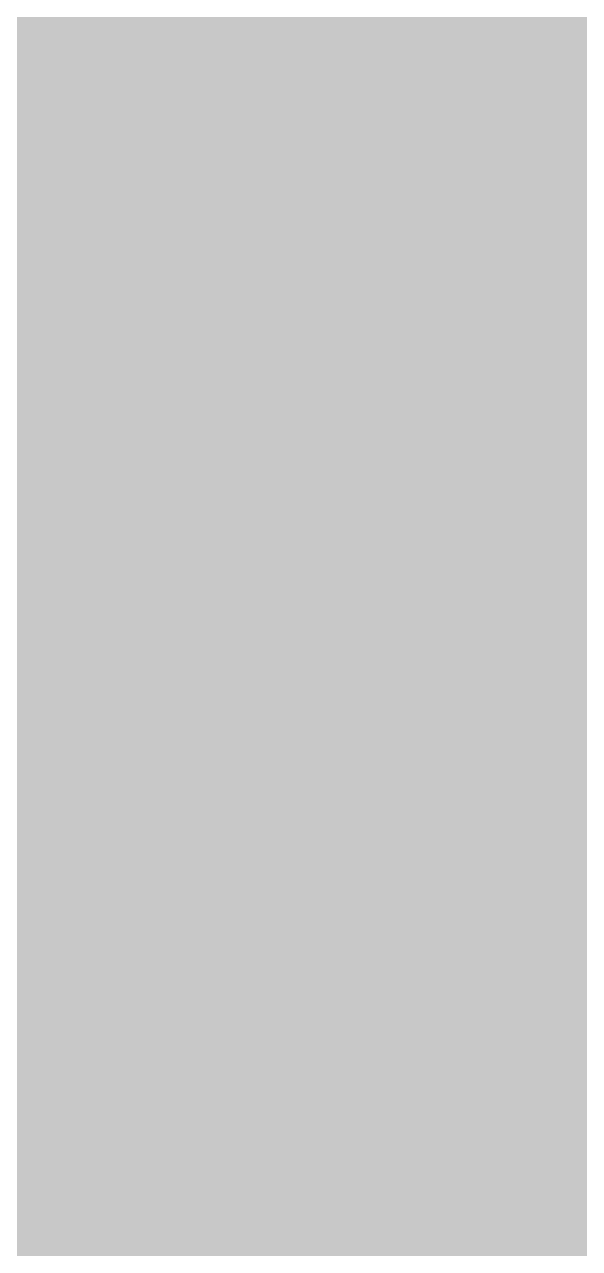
# Model space of a CAD drawing. Header units: inches. Extents: x 0 to 841, y 0 to 594.
# Drawn here: x 787.334 to 787.712, y 257.292 to 258.125 of the extents above; entities that cross this region are included whole.
import ezdxf

# ---------------------------------------------------------------- set-up
doc = ezdxf.new("R2010")
doc.units = ezdxf.units.IN
doc.layers.add('Sheet', color=255, linetype='Continuous')

msp = doc.modelspace()

# ---------------------------------------------------------------- linework, layer by layer
at = {"layer": 'Sheet'}
for points in [[(787.5055, 262.99682, 0.7493, 0.7493, 0), (787.5055, 257.47187, 0.7493, 0.7493, 0)], [(787.5055, 262.4578, 0.29972, 0.29972, 0), (787.5055, 257.47187, 0.29972, 0.29972, 0)], [(787.14618, 258.14564, 0.29972, 0.29972, 0), (787.19109, 258.19056, 0.29972, 0.29972, 0), (787.23601, 258.19056, 0.29972, 0.29972, 0), (787.28092, 258.19056, 0.29972, 0.29972, 0), (787.32584, 258.23548, 0.29972, 0.29972, 0), (787.32584, 258.23548, 0.29972, 0.29972, 0), (787.37075, 258.23548, 0.29972, 0.29972, 0), (787.41567, 258.23548, 0.29972, 0.29972, 0), (787.46058, 258.23548, 0.29972, 0.29972, 0), (787.5055, 258.23548, 0.29972, 0.29972, 0)], [(787.14618, 258.14564, 0.29972, 0.29972, 0), (787.19109, 258.19056, 0.29972, 0.29972, 0), (787.23601, 258.19056, 0.29972, 0.29972, 0), (787.28092, 258.19056, 0.29972, 0.29972, 0), (787.32584, 258.23548, 0.29972, 0.29972, 0), (787.32584, 258.23548, 0.29972, 0.29972, 0), (787.37075, 258.23548, 0.29972, 0.29972, 0), (787.41567, 258.23548, 0.29972, 0.29972, 0), (787.46058, 258.23548, 0.29972, 0.29972, 0), (787.5055, 258.23548, 0.29972, 0.29972, 0)], [(787.14618, 258.14564, 0.29972, 0.29972, 0), (787.19109, 258.19056, 0.29972, 0.29972, 0), (787.23601, 258.19056, 0.29972, 0.29972, 0), (787.28092, 258.19056, 0.29972, 0.29972, 0), (787.32584, 258.23548, 0.29972, 0.29972, 0), (787.32584, 258.23548, 0.29972, 0.29972, 0), (787.37075, 258.23548, 0.29972, 0.29972, 0), (787.41567, 258.23548, 0.29972, 0.29972, 0), (787.46058, 258.23548, 0.29972, 0.29972, 0), (787.5055, 258.23548, 0.29972, 0.29972, 0)], [(787.14618, 258.14564, 0.29972, 0.29972, 0), (787.19109, 258.19056, 0.29972, 0.29972, 0), (787.23601, 258.19056, 0.29972, 0.29972, 0), (787.28092, 258.19056, 0.29972, 0.29972, 0), (787.32584, 258.23548, 0.29972, 0.29972, 0), (787.32584, 258.23548, 0.29972, 0.29972, 0), (787.37075, 258.23548, 0.29972, 0.29972, 0), (787.41567, 258.23548, 0.29972, 0.29972, 0), (787.46058, 258.23548, 0.29972, 0.29972, 0), (787.5055, 258.23548, 0.29972, 0.29972, 0)], [(787.14618, 258.14564, 0.29972, 0.29972, 0), (787.19109, 258.19056, 0.29972, 0.29972, 0), (787.23601, 258.19056, 0.29972, 0.29972, 0), (787.28092, 258.19056, 0.29972, 0.29972, 0), (787.32584, 258.23548, 0.29972, 0.29972, 0), (787.32584, 258.23548, 0.29972, 0.29972, 0), (787.37075, 258.23548, 0.29972, 0.29972, 0), (787.41567, 258.23548, 0.29972, 0.29972, 0), (787.46058, 258.23548, 0.29972, 0.29972, 0), (787.5055, 258.23548, 0.29972, 0.29972, 0)], [(787.14618, 258.14564, 0.29972, 0.29972, 0), (787.19109, 258.19056, 0.29972, 0.29972, 0), (787.23601, 258.19056, 0.29972, 0.29972, 0), (787.28092, 258.19056, 0.29972, 0.29972, 0), (787.32584, 258.23548, 0.29972, 0.29972, 0), (787.32584, 258.23548, 0.29972, 0.29972, 0), (787.37075, 258.23548, 0.29972, 0.29972, 0), (787.41567, 258.23548, 0.29972, 0.29972, 0), (787.46058, 258.23548, 0.29972, 0.29972, 0), (787.5055, 258.23548, 0.29972, 0.29972, 0)], [(787.5055, 258.23548, 0.29972, 0.29972, 0), (787.5055, 258.23548, 0.29972, 0.29972, 0)], [(787.5055, 258.23548, 0.29972, 0.29972, 0), (787.55042, 258.23548, 0.29972, 0.29972, 0), (787.59533, 258.23548, 0.29972, 0.29972, 0), (787.59533, 258.23548, 0.29972, 0.29972, 0), (787.64025, 258.23548, 0.29972, 0.29972, 0), (787.68516, 258.23548, 0.29972, 0.29972, 0), (787.73008, 258.19056, 0.29972, 0.29972, 0), (787.77499, 258.19056, 0.29972, 0.29972, 0), (787.77499, 258.19056, 0.29972, 0.29972, 0), (787.81991, 258.14564, 0.29972, 0.29972, 0), (787.86483, 258.14564, 0.29972, 0.29972, 0)], [(787.5055, 258.23548, 0.29972, 0.29972, 0), (787.5055, 258.23548, 0.29972, 0.29972, 0)], [(787.5055, 258.23548, 0.29972, 0.29972, 0), (787.55042, 258.23548, 0.29972, 0.29972, 0), (787.59533, 258.23548, 0.29972, 0.29972, 0), (787.59533, 258.23548, 0.29972, 0.29972, 0), (787.64025, 258.23548, 0.29972, 0.29972, 0), (787.68516, 258.23548, 0.29972, 0.29972, 0), (787.73008, 258.19056, 0.29972, 0.29972, 0), (787.77499, 258.19056, 0.29972, 0.29972, 0), (787.77499, 258.19056, 0.29972, 0.29972, 0), (787.81991, 258.14564, 0.29972, 0.29972, 0), (787.86483, 258.14564, 0.29972, 0.29972, 0)], [(787.5055, 258.23548, 0.29972, 0.29972, 0), (787.5055, 258.23548, 0.29972, 0.29972, 0)], [(787.5055, 258.23548, 0.29972, 0.29972, 0), (787.55042, 258.23548, 0.29972, 0.29972, 0), (787.59533, 258.23548, 0.29972, 0.29972, 0), (787.59533, 258.23548, 0.29972, 0.29972, 0), (787.64025, 258.23548, 0.29972, 0.29972, 0), (787.68516, 258.23548, 0.29972, 0.29972, 0), (787.73008, 258.19056, 0.29972, 0.29972, 0), (787.77499, 258.19056, 0.29972, 0.29972, 0), (787.77499, 258.19056, 0.29972, 0.29972, 0), (787.81991, 258.14564, 0.29972, 0.29972, 0), (787.86483, 258.14564, 0.29972, 0.29972, 0)], [(787.5055, 258.23548, 0.29972, 0.29972, 0), (787.5055, 258.23548, 0.29972, 0.29972, 0)], [(787.5055, 258.23548, 0.29972, 0.29972, 0), (787.55042, 258.23548, 0.29972, 0.29972, 0), (787.59533, 258.23548, 0.29972, 0.29972, 0), (787.59533, 258.23548, 0.29972, 0.29972, 0), (787.64025, 258.23548, 0.29972, 0.29972, 0), (787.68516, 258.23548, 0.29972, 0.29972, 0), (787.73008, 258.19056, 0.29972, 0.29972, 0), (787.77499, 258.19056, 0.29972, 0.29972, 0), (787.77499, 258.19056, 0.29972, 0.29972, 0), (787.81991, 258.14564, 0.29972, 0.29972, 0), (787.86483, 258.14564, 0.29972, 0.29972, 0)], [(787.5055, 258.23548, 0.29972, 0.29972, 0), (787.5055, 258.23548, 0.29972, 0.29972, 0)], [(787.5055, 258.23548, 0.29972, 0.29972, 0), (787.55042, 258.23548, 0.29972, 0.29972, 0), (787.59533, 258.23548, 0.29972, 0.29972, 0), (787.59533, 258.23548, 0.29972, 0.29972, 0), (787.64025, 258.23548, 0.29972, 0.29972, 0), (787.68516, 258.23548, 0.29972, 0.29972, 0), (787.73008, 258.19056, 0.29972, 0.29972, 0), (787.77499, 258.19056, 0.29972, 0.29972, 0), (787.77499, 258.19056, 0.29972, 0.29972, 0), (787.81991, 258.14564, 0.29972, 0.29972, 0), (787.86483, 258.14564, 0.29972, 0.29972, 0)], [(787.5055, 258.23548, 0.29972, 0.29972, 0), (787.5055, 258.23548, 0.29972, 0.29972, 0)], [(787.5055, 258.23548, 0.29972, 0.29972, 0), (787.55042, 258.23548, 0.29972, 0.29972, 0), (787.59533, 258.23548, 0.29972, 0.29972, 0), (787.59533, 258.23548, 0.29972, 0.29972, 0), (787.64025, 258.23548, 0.29972, 0.29972, 0), (787.68516, 258.23548, 0.29972, 0.29972, 0), (787.73008, 258.19056, 0.29972, 0.29972, 0), (787.77499, 258.19056, 0.29972, 0.29972, 0), (787.77499, 258.19056, 0.29972, 0.29972, 0), (787.81991, 258.14564, 0.29972, 0.29972, 0), (787.86483, 258.14564, 0.29972, 0.29972, 0)], [(787.14618, 257.83122, 0.29972, 0.29972, 0), (787.19109, 257.83122, 0.29972, 0.29972, 0), (787.19109, 257.83122, 0.29972, 0.29972, 0), (787.19109, 257.87613, 0.29972, 0.29972, 0), (787.23601, 257.87613, 0.29972, 0.29972, 0), (787.23601, 257.87613, 0.29972, 0.29972, 0), (787.28092, 257.92105, 0.29972, 0.29972, 0), (787.28092, 257.92105, 0.29972, 0.29972, 0), (787.32584, 257.92105, 0.29972, 0.29972, 0), (787.32584, 257.92105, 0.29972, 0.29972, 0), (787.37075, 257.92105, 0.29972, 0.29972, 0), (787.37075, 257.96597, 0.29972, 0.29972, 0), (787.41567, 257.96597, 0.29972, 0.29972, 0), (787.41567, 257.96597, 0.29972, 0.29972, 0), (787.46058, 257.96597, 0.29972, 0.29972, 0), (787.46058, 257.96597, 0.29972, 0.29972, 0), (787.5055, 257.96597, 0.29972, 0.29972, 0)], [(787.14618, 257.83122, 0.29972, 0.29972, 0), (787.19109, 257.83122, 0.29972, 0.29972, 0), (787.19109, 257.83122, 0.29972, 0.29972, 0), (787.19109, 257.87613, 0.29972, 0.29972, 0), (787.23601, 257.87613, 0.29972, 0.29972, 0), (787.23601, 257.87613, 0.29972, 0.29972, 0), (787.28092, 257.92105, 0.29972, 0.29972, 0), (787.28092, 257.92105, 0.29972, 0.29972, 0), (787.32584, 257.92105, 0.29972, 0.29972, 0), (787.32584, 257.92105, 0.29972, 0.29972, 0), (787.37075, 257.92105, 0.29972, 0.29972, 0), (787.37075, 257.96597, 0.29972, 0.29972, 0), (787.41567, 257.96597, 0.29972, 0.29972, 0), (787.41567, 257.96597, 0.29972, 0.29972, 0), (787.46058, 257.96597, 0.29972, 0.29972, 0), (787.46058, 257.96597, 0.29972, 0.29972, 0), (787.5055, 257.96597, 0.29972, 0.29972, 0)], [(787.14618, 257.83122, 0.29972, 0.29972, 0), (787.19109, 257.83122, 0.29972, 0.29972, 0), (787.19109, 257.83122, 0.29972, 0.29972, 0), (787.19109, 257.87613, 0.29972, 0.29972, 0), (787.23601, 257.87613, 0.29972, 0.29972, 0), (787.23601, 257.87613, 0.29972, 0.29972, 0), (787.28092, 257.92105, 0.29972, 0.29972, 0), (787.28092, 257.92105, 0.29972, 0.29972, 0), (787.32584, 257.92105, 0.29972, 0.29972, 0), (787.32584, 257.92105, 0.29972, 0.29972, 0), (787.37075, 257.92105, 0.29972, 0.29972, 0), (787.37075, 257.96597, 0.29972, 0.29972, 0), (787.41567, 257.96597, 0.29972, 0.29972, 0), (787.41567, 257.96597, 0.29972, 0.29972, 0), (787.46058, 257.96597, 0.29972, 0.29972, 0), (787.46058, 257.96597, 0.29972, 0.29972, 0), (787.5055, 257.96597, 0.29972, 0.29972, 0)], [(787.14618, 257.83122, 0.29972, 0.29972, 0), (787.19109, 257.83122, 0.29972, 0.29972, 0), (787.19109, 257.83122, 0.29972, 0.29972, 0), (787.19109, 257.87613, 0.29972, 0.29972, 0), (787.23601, 257.87613, 0.29972, 0.29972, 0), (787.23601, 257.87613, 0.29972, 0.29972, 0), (787.28092, 257.92105, 0.29972, 0.29972, 0), (787.28092, 257.92105, 0.29972, 0.29972, 0), (787.32584, 257.92105, 0.29972, 0.29972, 0), (787.32584, 257.92105, 0.29972, 0.29972, 0), (787.37075, 257.92105, 0.29972, 0.29972, 0), (787.37075, 257.96597, 0.29972, 0.29972, 0), (787.41567, 257.96597, 0.29972, 0.29972, 0), (787.41567, 257.96597, 0.29972, 0.29972, 0), (787.46058, 257.96597, 0.29972, 0.29972, 0), (787.46058, 257.96597, 0.29972, 0.29972, 0), (787.5055, 257.96597, 0.29972, 0.29972, 0)], [(787.5055, 257.96597, 0.29972, 0.29972, 0), (787.5055, 257.96597, 0.29972, 0.29972, 0)], [(787.5055, 257.96597, 0.29972, 0.29972, 0), (787.55042, 257.96597, 0.29972, 0.29972, 0), (787.55042, 257.96597, 0.29972, 0.29972, 0), (787.59533, 257.96597, 0.29972, 0.29972, 0), (787.59533, 257.96597, 0.29972, 0.29972, 0), (787.64025, 257.96597, 0.29972, 0.29972, 0), (787.64025, 257.92105, 0.29972, 0.29972, 0), (787.68516, 257.92105, 0.29972, 0.29972, 0), (787.68516, 257.92105, 0.29972, 0.29972, 0), (787.73008, 257.92105, 0.29972, 0.29972, 0), (787.73008, 257.92105, 0.29972, 0.29972, 0), (787.77499, 257.87613, 0.29972, 0.29972, 0), (787.77499, 257.87613, 0.29972, 0.29972, 0), (787.81991, 257.87613, 0.29972, 0.29972, 0), (787.81991, 257.83122, 0.29972, 0.29972, 0), (787.81991, 257.83122, 0.29972, 0.29972, 0), (787.86483, 257.83122, 0.29972, 0.29972, 0)], [(787.5055, 257.96597, 0.29972, 0.29972, 0), (787.5055, 257.96597, 0.29972, 0.29972, 0)], [(787.5055, 257.96597, 0.29972, 0.29972, 0), (787.55042, 257.96597, 0.29972, 0.29972, 0), (787.55042, 257.96597, 0.29972, 0.29972, 0), (787.59533, 257.96597, 0.29972, 0.29972, 0), (787.59533, 257.96597, 0.29972, 0.29972, 0), (787.64025, 257.96597, 0.29972, 0.29972, 0), (787.64025, 257.92105, 0.29972, 0.29972, 0), (787.68516, 257.92105, 0.29972, 0.29972, 0), (787.68516, 257.92105, 0.29972, 0.29972, 0), (787.73008, 257.92105, 0.29972, 0.29972, 0), (787.73008, 257.92105, 0.29972, 0.29972, 0), (787.77499, 257.87613, 0.29972, 0.29972, 0), (787.77499, 257.87613, 0.29972, 0.29972, 0), (787.81991, 257.87613, 0.29972, 0.29972, 0), (787.81991, 257.83122, 0.29972, 0.29972, 0), (787.81991, 257.83122, 0.29972, 0.29972, 0), (787.86483, 257.83122, 0.29972, 0.29972, 0)], [(787.5055, 257.96597, 0.29972, 0.29972, 0), (787.5055, 257.96597, 0.29972, 0.29972, 0)], [(787.5055, 257.96597, 0.29972, 0.29972, 0), (787.55042, 257.96597, 0.29972, 0.29972, 0), (787.55042, 257.96597, 0.29972, 0.29972, 0), (787.59533, 257.96597, 0.29972, 0.29972, 0), (787.59533, 257.96597, 0.29972, 0.29972, 0), (787.64025, 257.96597, 0.29972, 0.29972, 0), (787.64025, 257.92105, 0.29972, 0.29972, 0), (787.68516, 257.92105, 0.29972, 0.29972, 0), (787.68516, 257.92105, 0.29972, 0.29972, 0), (787.73008, 257.92105, 0.29972, 0.29972, 0), (787.73008, 257.92105, 0.29972, 0.29972, 0), (787.77499, 257.87613, 0.29972, 0.29972, 0), (787.77499, 257.87613, 0.29972, 0.29972, 0), (787.81991, 257.87613, 0.29972, 0.29972, 0), (787.81991, 257.83122, 0.29972, 0.29972, 0), (787.81991, 257.83122, 0.29972, 0.29972, 0), (787.86483, 257.83122, 0.29972, 0.29972, 0)], [(787.5055, 257.96597, 0.29972, 0.29972, 0), (787.5055, 257.96597, 0.29972, 0.29972, 0)], [(787.5055, 257.96597, 0.29972, 0.29972, 0), (787.55042, 257.96597, 0.29972, 0.29972, 0), (787.55042, 257.96597, 0.29972, 0.29972, 0), (787.59533, 257.96597, 0.29972, 0.29972, 0), (787.59533, 257.96597, 0.29972, 0.29972, 0), (787.64025, 257.96597, 0.29972, 0.29972, 0), (787.64025, 257.92105, 0.29972, 0.29972, 0), (787.68516, 257.92105, 0.29972, 0.29972, 0), (787.68516, 257.92105, 0.29972, 0.29972, 0), (787.73008, 257.92105, 0.29972, 0.29972, 0), (787.73008, 257.92105, 0.29972, 0.29972, 0), (787.77499, 257.87613, 0.29972, 0.29972, 0), (787.77499, 257.87613, 0.29972, 0.29972, 0), (787.81991, 257.87613, 0.29972, 0.29972, 0), (787.81991, 257.83122, 0.29972, 0.29972, 0), (787.81991, 257.83122, 0.29972, 0.29972, 0), (787.86483, 257.83122, 0.29972, 0.29972, 0)], [(787.28092, 257.92105, 0.09906, 0.09906, 0), (787.32584, 257.92105, 0.09906, 0.09906, 0), (787.32584, 257.92105, 0.09906, 0.09906, 0), (787.37075, 257.92105, 0.09906, 0.09906, 0), (787.37075, 257.96597, 0.09906, 0.09906, 0), (787.41567, 257.96597, 0.09906, 0.09906, 0), (787.41567, 257.96597, 0.09906, 0.09906, 0), (787.46058, 257.96597, 0.09906, 0.09906, 0), (787.46058, 257.96597, 0.09906, 0.09906, 0), (787.5055, 257.96597, 0.09906, 0.09906, 0)], [(787.28092, 257.92105, 0.09906, 0.09906, 0), (787.32584, 257.92105, 0.09906, 0.09906, 0), (787.32584, 257.92105, 0.09906, 0.09906, 0), (787.37075, 257.92105, 0.09906, 0.09906, 0), (787.37075, 257.96597, 0.09906, 0.09906, 0), (787.41567, 257.96597, 0.09906, 0.09906, 0), (787.41567, 257.96597, 0.09906, 0.09906, 0), (787.46058, 257.96597, 0.09906, 0.09906, 0), (787.46058, 257.96597, 0.09906, 0.09906, 0), (787.5055, 257.96597, 0.09906, 0.09906, 0)], [(787.28092, 257.92105, 0.09906, 0.09906, 0), (787.32584, 257.92105, 0.09906, 0.09906, 0), (787.32584, 257.92105, 0.09906, 0.09906, 0), (787.37075, 257.92105, 0.09906, 0.09906, 0), (787.37075, 257.96597, 0.09906, 0.09906, 0), (787.41567, 257.96597, 0.09906, 0.09906, 0), (787.41567, 257.96597, 0.09906, 0.09906, 0), (787.46058, 257.96597, 0.09906, 0.09906, 0), (787.46058, 257.96597, 0.09906, 0.09906, 0), (787.5055, 257.96597, 0.09906, 0.09906, 0)], [(787.28092, 257.92105, 0.09906, 0.09906, 0), (787.32584, 257.92105, 0.09906, 0.09906, 0), (787.32584, 257.92105, 0.09906, 0.09906, 0), (787.37075, 257.92105, 0.09906, 0.09906, 0), (787.37075, 257.96597, 0.09906, 0.09906, 0), (787.41567, 257.96597, 0.09906, 0.09906, 0), (787.41567, 257.96597, 0.09906, 0.09906, 0), (787.46058, 257.96597, 0.09906, 0.09906, 0), (787.46058, 257.96597, 0.09906, 0.09906, 0), (787.5055, 257.96597, 0.09906, 0.09906, 0)], [(787.5055, 257.96597, 0.09906, 0.09906, 0), (787.5055, 257.96597, 0.09906, 0.09906, 0)], [(787.5055, 257.96597, 0.09906, 0.09906, 0), (787.55042, 257.96597, 0.09906, 0.09906, 0), (787.55042, 257.96597, 0.09906, 0.09906, 0), (787.59533, 257.96597, 0.09906, 0.09906, 0), (787.59533, 257.96597, 0.09906, 0.09906, 0), (787.64025, 257.96597, 0.09906, 0.09906, 0), (787.64025, 257.92105, 0.09906, 0.09906, 0), (787.68516, 257.92105, 0.09906, 0.09906, 0), (787.68516, 257.92105, 0.09906, 0.09906, 0), (787.73008, 257.92105, 0.09906, 0.09906, 0), (787.73008, 257.92105, 0.09906, 0.09906, 0), (787.77499, 257.87613, 0.09906, 0.09906, 0)], [(787.5055, 257.96597, 0.09906, 0.09906, 0), (787.5055, 257.96597, 0.09906, 0.09906, 0)], [(787.5055, 257.96597, 0.09906, 0.09906, 0), (787.55042, 257.96597, 0.09906, 0.09906, 0), (787.55042, 257.96597, 0.09906, 0.09906, 0), (787.59533, 257.96597, 0.09906, 0.09906, 0), (787.59533, 257.96597, 0.09906, 0.09906, 0), (787.64025, 257.96597, 0.09906, 0.09906, 0), (787.64025, 257.92105, 0.09906, 0.09906, 0), (787.68516, 257.92105, 0.09906, 0.09906, 0), (787.68516, 257.92105, 0.09906, 0.09906, 0), (787.73008, 257.92105, 0.09906, 0.09906, 0), (787.73008, 257.92105, 0.09906, 0.09906, 0), (787.77499, 257.87613, 0.09906, 0.09906, 0)], [(787.5055, 257.96597, 0.09906, 0.09906, 0), (787.5055, 257.96597, 0.09906, 0.09906, 0)], [(787.5055, 257.96597, 0.09906, 0.09906, 0), (787.55042, 257.96597, 0.09906, 0.09906, 0), (787.55042, 257.96597, 0.09906, 0.09906, 0), (787.59533, 257.96597, 0.09906, 0.09906, 0), (787.59533, 257.96597, 0.09906, 0.09906, 0), (787.64025, 257.96597, 0.09906, 0.09906, 0), (787.64025, 257.92105, 0.09906, 0.09906, 0), (787.68516, 257.92105, 0.09906, 0.09906, 0), (787.68516, 257.92105, 0.09906, 0.09906, 0), (787.73008, 257.92105, 0.09906, 0.09906, 0), (787.73008, 257.92105, 0.09906, 0.09906, 0), (787.77499, 257.87613, 0.09906, 0.09906, 0)], [(787.5055, 257.96597, 0.09906, 0.09906, 0), (787.5055, 257.96597, 0.09906, 0.09906, 0)], [(787.5055, 257.96597, 0.09906, 0.09906, 0), (787.55042, 257.96597, 0.09906, 0.09906, 0), (787.55042, 257.96597, 0.09906, 0.09906, 0), (787.59533, 257.96597, 0.09906, 0.09906, 0), (787.59533, 257.96597, 0.09906, 0.09906, 0), (787.64025, 257.96597, 0.09906, 0.09906, 0), (787.64025, 257.92105, 0.09906, 0.09906, 0), (787.68516, 257.92105, 0.09906, 0.09906, 0), (787.68516, 257.92105, 0.09906, 0.09906, 0), (787.73008, 257.92105, 0.09906, 0.09906, 0), (787.73008, 257.92105, 0.09906, 0.09906, 0), (787.77499, 257.87613, 0.09906, 0.09906, 0)], [(787.5055, 257.47187, 0.7493, 0.7493, 0), (750.00096, 257.47187, 0.7493, 0.7493, 0)], [(787.5055, 257.47187, 0.7493, 0.7493, 0), (787.5055, 251.99183, 0.7493, 0.7493, 0)], [(787.5055, 257.47187, 0.7493, 0.7493, 0), (787.5055, 257.47187, 0.7493, 0.7493, 0), (792.49113, 257.47187, 0.7493, 0.7493, 0)], [(787.5055, 252.48593, 0.29972, 0.29972, 0), (787.5055, 257.47187, 0.29972, 0.29972, 0)]]:
    msp.add_lwpolyline(points, format="xyseb", dxfattribs=at)
msp.add_lwpolyline([(787.24589, 257.4996, 0.508, 0.508, 1), (787.75389, 257.4996, 0.508, 0.508, 1)], format="xyseb", close=True, dxfattribs=at)

doc.saveas('drawing.dxf')
